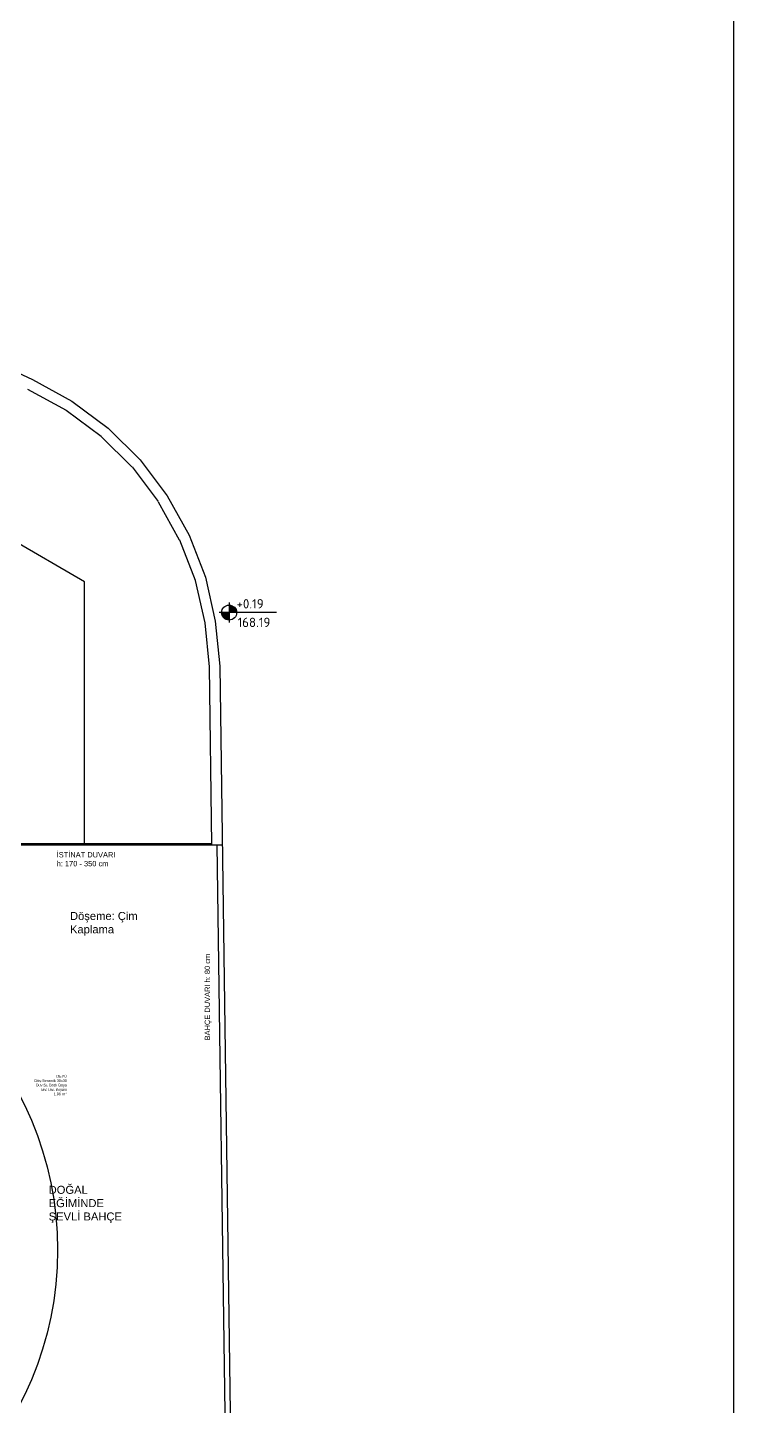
# Model space of a CAD drawing. Header units: millimetres. Extents: x 1443065 to 1517367, y 3763150 to 3779068.
# Drawn here: x 1481585 to 1484232, y 3766116 to 3771286 of the extents above; entities that cross this region are included whole.
import ezdxf
from ezdxf.enums import TextEntityAlignment as Align

# ---------------------------------------------------------------- set-up
doc = ezdxf.new("R2010")
doc.units = ezdxf.units.MM
for name, color, linetype in [('m-TAR_', 8, 'Continuous'), ('m-TFR_vitrifiye', 1, 'Continuous'), ('m-YAZ_kot', 7, 'Continuous'), ('m-YAZ_pafta', 7, 'Continuous')]:
    doc.layers.add(name, color=color, linetype=linetype)
doc.layers.add('MAHAL', color=52, linetype='Continuous', lineweight=13)
doc.styles.add('mono', font='isocpeur.ttf')
doc.styles.get("Standard").update_dxf_attribs({"font": 'arial.ttf'})

# ---------------------------------------------------------------- blocks, each defined once
blk = doc.blocks.new('m-plankot')
h = blk.add_hatch(color=256)
h.paths.add_polyline_path([(0, 0.144), (0, 0), (0.144, 0, 0.414214)])
h.paths.add_polyline_path([(0, -0.144), (0, 0), (-0.144, 0, 0.414214)])
for p, q in [((0.914, 0), (-0.192, 0)), ((0, 0.192), (0, -0.192))]:
    blk.add_line(p, q)
blk.add_circle((0, 0), 0.144)
blk.add_attdef('INCEKOT', (0.187, 0.1), '', height=0.18)
blk.add_attdef('KABAKOT', text='', height=0.18).set_placement((0.187, -0.1), align=Align.TOP_LEFT)

msp = doc.modelspace()

# ---------------------------------------------------------------- linework, layer by layer
at = {"layer": 'm-TAR_'}
msp.add_circle((1480448.2, 3766702.7), 1249.5, dxfattribs=at)
at = {"layer": 'm-TFR_vitrifiye'}
for p, q in [((1481371.2, 3770075.2), (1481603.2, 3769966)), ((1481603.2, 3769966), (1481751.3, 3769884.9)), ((1481585.2, 3769930.3), (1481729.4, 3769851.3)), ((1481729.9, 3769851), (1481861.1, 3769753.3)), ((1481751.3, 3769884.9), (1481887.5, 3769783.5)), ((1481887.5, 3769783.5), (1482007, 3769665.1)), ((1481861.6, 3769752.8), (1481976.5, 3769638.9)), ((1481977, 3769638.4), (1482074.7, 3769508.6)), ((1482007, 3769665.1), (1482108.5, 3769530.2)), ((1482108.5, 3769530.2), (1482190.5, 3769382.6)), ((1482075.1, 3769508.1), (1482154.1, 3769365.8)), ((1481799.2, 3769207.2), (1481515.1, 3769372.2)), ((1482190.5, 3769382.6), (1482251.8, 3769225)), ((1482154.4, 3769365.2), (1482213.3, 3769213.6)), ((1482251.8, 3769225), (1482288.9, 3769060.2)), ((1481799.2, 3768226.7), (1481799.2, 3769207.2)), ((1482213.5, 3769212.9), (1482249.3, 3769054.1)), ((1482288.9, 3769060.2), (1482306.1, 3768891.3)), ((1482249.4, 3769053.5), (1482266.1, 3768889.2)), ((1482266.1, 3768888.7), (1482275.2, 3768221.6)), ((1482306.1, 3768891.3), (1482361.5, 3764847.1)), ((1481289.9, 3768226.6), (1482275.2, 3768226.6)), ((1481289.9, 3768221.6), (1482315.2, 3768221.6)), ((1482295.2, 3768221.6), (1482327.5, 3765867.1))]:
    msp.add_line(p, q, dxfattribs=at)
at = {"layer": 'm-YAZ_pafta'}
msp.add_lwpolyline([(1470676.3, 3773049.7), (1484232.1, 3773049.7), (1484232.1, 3763249.7), (1470676.3, 3763249.7)], close=True, dxfattribs=at)

# ---------------------------------------------------------------- block references
at = {"layer": 'm-YAZ_kot'}
ref = msp.add_blockref('m-plankot', (1482341, 3769092.5), dxfattribs=dict(at, xscale=194.90625, yscale=194.90625, zscale=194.90625))
ref.add_attrib('KABAKOT', '168.19', dxfattribs={"layer": '0', "height": 35.08, "rotation": 0, "style": 'mono'}).set_placement((1482372.4, 3769027.7), align=Align.BOTTOM_LEFT)
ref.add_attrib('INCEKOT', '+0.19', dxfattribs={"layer": '0', "height": 35.08, "rotation": 0, "style": 'mono'}).set_placement((1482368.7, 3769097.4), align=Align.BOTTOM_LEFT)

# ---------------------------------------------------------------- texts
at = {"layer": 'MAHAL'}
for s, insert, char_height, width, attachment_point in [('\\pt220;{\\f@Arial Unicode MS|b0|i0|c162|p34;İSTİNAT DUVARI\\Ph: 170 - 350 cm}', (1481694.2, 3768140.9), 20, 338.841, 7), ('{\\f@Arial Unicode MS|b0|i0|c162|p34;Döşeme: Çim Kaplama}', (1481744.2, 3767880.9), 30, 338.841, 7), ('{\\f@Arial Unicode MS|b0|i0|c162|p34;DEPO\\PDöş:Seramik 30x30\\PDuv:Su Bazlı Boya\\PTav:Tav. Boyası\\P1.96 \\fVerdana|b0|i0|c162|p34;m²}', (1481732.7, 3767359.3), 10, 644.306, 3), ('{\\f@Arial Unicode MS|b0|i0|c162|p34;DOĞAL EĞİMİNDE\\PŞEVLİ BAHÇE}', (1481664.2, 3766804), 30, 338.841, 7)]:
    msp.add_mtext(s, dxfattribs=dict(at, insert=insert, char_height=char_height, width=width, attachment_point=attachment_point))
at = {"layer": 'MAHAL', "insert": (1482275.4, 3767488.5), "char_height": 20, "width": 338.841, "attachment_point": 7, "rotation": 90}
msp.add_mtext('\\pt220;{\\f@Arial Unicode MS|b0|i0|c162|p34;BAHÇE DUVARI h: 80 cm}', dxfattribs=at)

doc.saveas('drawing.dxf')
